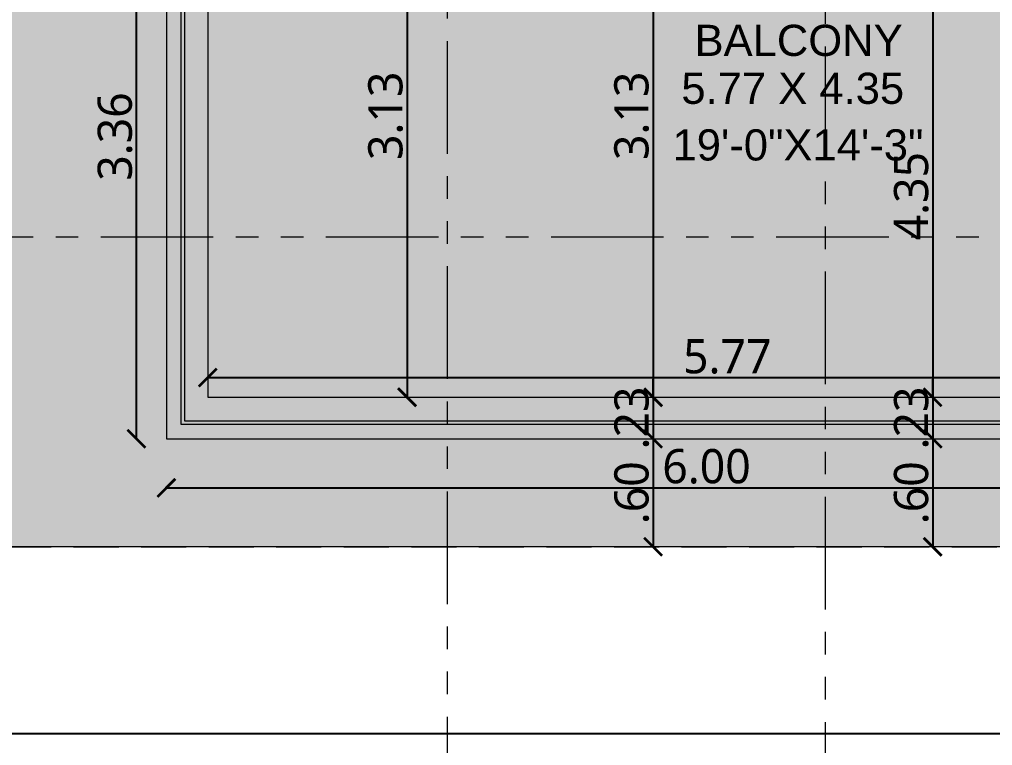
# Model space of a CAD drawing. Extents: x 2450 to 2649, y -7 to 131.
# Drawn here: x 2457.66 to 2463.06, y 81.57 to 85.6 of the extents above; entities that cross this region are included whole.
import ezdxf

# ---------------------------------------------------------------- set-up
doc = ezdxf.new("R2010")
doc.units = 0
doc.header["$MEASUREMENT"] = 0
doc.header["$PDMODE"] = 34
doc.linetypes.add('HIDDEN', pattern=[0.375, 0.25, -0.125])
doc.linetypes.add('PHANTOM2', pattern=[1.25, 0.625, -0.125, 0.125, -0.125, 0.125, -0.125])
for name, color, linetype, lineweight, true_color in [('DIM_1', 7, 'Continuous', 13, 0x000000), ('HEATCH BEAM BOTTOM', 7, 'Continuous', 13, 0x92bdc9), ('R.C.C PROJATION', 7, 'HIDDEN', 13, 0xa32900), ('RAILING', 7, 'Continuous', 5, 0x994d00)]:
    doc.layers.add(name, color=color, linetype=linetype, lineweight=lineweight, true_color=true_color)
for name, color, linetype, lineweight in [('DROP', 35, 'Continuous', 13), ('SECTION LINE', 3, 'PHANTOM2', 5), ('TEXT-1', 7, 'Continuous', 9)]:
    doc.layers.add(name, color=color, linetype=linetype, lineweight=lineweight)
doc.styles.add('ARIAL', font='arial.ttf')
doc.styles.get("Standard").update_dxf_attribs({"font": 'malgunsl.ttf'})
doc.dimstyles.new('R07', dxfattribs={"dimtxt": 0.19, "dimasz": 0.1, "dimexe": 0.18, "dimexo": 0.0625, "dimgap": 0.02, "dimtad": 1, "dimzin": 4, "dimdsep": 46, "dimtxsty": 'Standard', "dimblk": 'ARCHTICK', "dimcen": 0, "dimse1": 1, "dimse2": 1, "dimclrd": 256, "dimclre": 48, "dimclrt": 256, "dimadec": 0, "dimazin": 0, "dimtm": 1e-09, "dimtfac": 1, "dimtix": 1, "dimtmove": 1, "dimatfit": 3, "dimfxl": 0.18, "dimtolj": 1, "dimtzin": 0, "dimlwe": 15, "dimarcsym": 0})

# ---------------------------------------------------------------- blocks, each defined once
blk = doc.blocks.new('_ArchTick')
at = {"color": 0, "linetype": 'ByBlock', "const_width": 0.15}
blk.add_lwpolyline([(-0.5, -0.5), (0.5, 0.5)], dxfattribs=at)
blk = doc.blocks.new('*D3679')
at = {"layer": 'DEFPOINTS', "color": 0, "transparency": 16777216}
for p in [(2460.5928, 86.6274), (2459.8087, 83.5024), (2460.5928, 83.5024)]:
    blk.add_point(p, dxfattribs=at)
at = {"layer": 'DIM_1', "lineweight": -2, "transparency": 16777216}
blk.add_line((2459.8087, 86.6274), (2459.8087, 83.5024), dxfattribs=at)
at = {"layer": 'DIM_1', "lineweight": -2, "transparency": 16777216, "xscale": 0.1, "yscale": 0.1, "zscale": 0.1}
for p, rotation in [((2459.8087, 86.6274), 90), ((2459.8087, 83.5024), 270)]:
    blk.add_blockref('_ArchTick', p, dxfattribs=dict(at, rotation=rotation))
at = {"layer": 'DIM_1', "transparency": 16777216, "insert": (2459.6899, 85.0649), "char_height": 0.19, "attachment_point": 5, "rotation": 90}
blk.add_mtext('\\A1;3.13', dxfattribs=at)
blk = doc.blocks.new('*D3680')
at = {"layer": 'DEFPOINTS', "color": 0, "transparency": 16777216}
for p in [(2464.4701, 83.9724), (2464.4701, 83.6119), (2458.7028, 83.5024)]:
    blk.add_point(p, dxfattribs=at)
at = {"layer": 'DIM_1', "lineweight": -2, "transparency": 16777216}
blk.add_line((2458.7028, 83.6119), (2464.4701, 83.6119), dxfattribs=at)
at = {"layer": 'DIM_1', "lineweight": -2, "transparency": 16777216, "xscale": 0.1, "yscale": 0.1, "zscale": 0.1, "rotation": 180}
blk.add_blockref('_ArchTick', (2458.7028, 83.6119), dxfattribs=at)
at = {"layer": 'DIM_1', "lineweight": -2, "transparency": 16777216, "xscale": 0.1, "yscale": 0.1, "zscale": 0.1}
blk.add_blockref('_ArchTick', (2464.4701, 83.6119), dxfattribs=at)
at = {"layer": 'DIM_1', "transparency": 16777216, "insert": (2461.5865, 83.7285), "char_height": 0.19, "attachment_point": 5}
blk.add_mtext('\\A1;5.77', dxfattribs=at)
blk = doc.blocks.new('*D3291')
at = {"layer": 'DEFPOINTS', "color": 0, "transparency": 16777216}
for p in [(2460.8228, 87.8524), (2460.8228, 83.5024), (2462.7271, 83.5024)]:
    blk.add_point(p, dxfattribs=at)
at = {"layer": 'DIM_1', "lineweight": -2, "transparency": 16777216}
blk.add_line((2462.7271, 87.8524), (2462.7271, 83.5024), dxfattribs=at)
at = {"layer": 'DIM_1', "lineweight": -2, "transparency": 16777216, "xscale": 0.1, "yscale": 0.1, "zscale": 0.1}
for p, rotation in [((2462.7271, 87.8524), 90), ((2462.7271, 83.5024), 270)]:
    blk.add_blockref('_ArchTick', p, dxfattribs=dict(at, rotation=rotation))
at = {"layer": 'DIM_1', "transparency": 16777216, "insert": (2462.6088, 84.619), "char_height": 0.19, "attachment_point": 5, "rotation": 90}
blk.add_mtext('\\A1;4.35', dxfattribs=at)
blk = doc.blocks.new('*D3292')
at = {"layer": 'DEFPOINTS', "color": 0, "transparency": 16777216}
for p in [(2460.8228, 83.5024), (2460.8228, 83.2724), (2462.7271, 83.2724)]:
    blk.add_point(p, dxfattribs=at)
at = {"layer": 'DIM_1', "lineweight": -2, "transparency": 16777216}
for p, q in [((2462.7271, 83.5024), (2462.7271, 83.6024)), ((2462.7271, 83.5024), (2462.7271, 83.2724)), ((2462.7271, 83.2724), (2462.7271, 83.1724))]:
    blk.add_line(p, q, dxfattribs=at)
at = {"layer": 'DIM_1', "lineweight": -2, "transparency": 16777216, "xscale": 0.1, "yscale": 0.1, "zscale": 0.1}
for p, rotation in [((2462.7271, 83.5024), 270), ((2462.7271, 83.2724), 90)]:
    blk.add_blockref('_ArchTick', p, dxfattribs=dict(at, rotation=rotation))
at = {"layer": 'DIM_1', "transparency": 16777216, "insert": (2462.6088, 83.3874), "char_height": 0.19, "attachment_point": 5, "rotation": 90}
blk.add_mtext('\\A1;.23', dxfattribs=at)
blk = doc.blocks.new('*D3304')
at = {"layer": 'DEFPOINTS', "color": 0, "transparency": 16777216}
for p in [(2460.8228, 86.6274), (2460.8228, 83.5024), (2461.1747, 83.5024)]:
    blk.add_point(p, dxfattribs=at)
at = {"layer": 'DIM_1', "lineweight": -2, "transparency": 16777216}
blk.add_line((2461.1747, 86.6274), (2461.1747, 83.5024), dxfattribs=at)
at = {"layer": 'DIM_1', "lineweight": -2, "transparency": 16777216, "xscale": 0.1, "yscale": 0.1, "zscale": 0.1}
for p, rotation in [((2461.1747, 86.6274), 90), ((2461.1747, 83.5024), 270)]:
    blk.add_blockref('_ArchTick', p, dxfattribs=dict(at, rotation=rotation))
at = {"layer": 'DIM_1', "transparency": 16777216, "insert": (2461.0559, 85.0649), "char_height": 0.19, "attachment_point": 5, "rotation": 90}
blk.add_mtext('\\A1;3.13', dxfattribs=at)
blk = doc.blocks.new('*D3305')
at = {"layer": 'DEFPOINTS', "color": 0, "transparency": 16777216}
for p in [(2460.8228, 83.5024), (2460.8228, 83.2724), (2461.1747, 83.2724)]:
    blk.add_point(p, dxfattribs=at)
at = {"layer": 'DIM_1', "lineweight": -2, "transparency": 16777216}
for p, q in [((2461.1747, 83.5024), (2461.1747, 83.6024)), ((2461.1747, 83.5024), (2461.1747, 83.2724)), ((2461.1747, 83.2724), (2461.1747, 83.1724))]:
    blk.add_line(p, q, dxfattribs=at)
at = {"layer": 'DIM_1', "lineweight": -2, "transparency": 16777216, "xscale": 0.1, "yscale": 0.1, "zscale": 0.1}
for p, rotation in [((2461.1747, 83.5024), 270), ((2461.1747, 83.2724), 90)]:
    blk.add_blockref('_ArchTick', p, dxfattribs=dict(at, rotation=rotation))
at = {"layer": 'DIM_1', "transparency": 16777216, "insert": (2461.0564, 83.3874), "char_height": 0.19, "attachment_point": 5, "rotation": 90}
blk.add_mtext('\\A1;.23', dxfattribs=at)
blk = doc.blocks.new('*D3836')
at = {"layer": 'DEFPOINTS', "color": 0, "transparency": 16777216}
for p in [(2454.5828, 86.8899), (2473.6501, 86.8899), (2473.6501, 81.6365)]:
    blk.add_point(p, dxfattribs=at)
at = {"layer": 'DIM_1', "lineweight": -2, "transparency": 16777216}
blk.add_line((2454.5828, 81.6365), (2473.6501, 81.6365), dxfattribs=at)
at = {"layer": 'DIM_1', "lineweight": -2, "transparency": 16777216, "xscale": 0.1, "yscale": 0.1, "zscale": 0.1, "rotation": 180}
blk.add_blockref('_ArchTick', (2454.5828, 81.6365), dxfattribs=at)
at = {"layer": 'DIM_1', "lineweight": -2, "transparency": 16777216, "xscale": 0.1, "yscale": 0.1, "zscale": 0.1}
blk.add_blockref('_ArchTick', (2473.6501, 81.6365), dxfattribs=at)
at = {"layer": 'DIM_1', "transparency": 16777216, "insert": (2464.1165, 81.7553), "char_height": 0.19, "attachment_point": 5}
blk.add_mtext('\\A1;19.07', dxfattribs=at)
blk = doc.blocks.new('*D4130')
at = {"layer": 'DEFPOINTS', "color": 0, "transparency": 16777216}
for p in [(2461.4715, 83.2724), (2461.1747, 82.6724), (2461.4715, 82.6724)]:
    blk.add_point(p, dxfattribs=at)
at = {"layer": 'DIM_1', "lineweight": -2, "transparency": 16777216}
blk.add_line((2461.1747, 83.2724), (2461.1747, 82.6724), dxfattribs=at)
at = {"layer": 'DIM_1', "lineweight": -2, "transparency": 16777216, "xscale": 0.1, "yscale": 0.1, "zscale": 0.1}
for p, rotation in [((2461.1747, 83.2724), 90), ((2461.1747, 82.6724), 270)]:
    blk.add_blockref('_ArchTick', p, dxfattribs=dict(at, rotation=rotation))
at = {"layer": 'DIM_1', "transparency": 16777216, "insert": (2461.0564, 82.9724), "char_height": 0.19, "attachment_point": 5, "rotation": 90}
blk.add_mtext('\\A1;.60', dxfattribs=at)
blk = doc.blocks.new('*D4131')
at = {"layer": 'DEFPOINTS', "color": 0, "transparency": 16777216}
for p in [(2463.0239, 83.2724), (2462.7271, 82.6724), (2463.0239, 82.6724)]:
    blk.add_point(p, dxfattribs=at)
at = {"layer": 'DIM_1', "lineweight": -2, "transparency": 16777216}
blk.add_line((2462.7271, 83.2724), (2462.7271, 82.6724), dxfattribs=at)
at = {"layer": 'DIM_1', "lineweight": -2, "transparency": 16777216, "xscale": 0.1, "yscale": 0.1, "zscale": 0.1}
for p, rotation in [((2462.7271, 83.2724), 90), ((2462.7271, 82.6724), 270)]:
    blk.add_blockref('_ArchTick', p, dxfattribs=dict(at, rotation=rotation))
at = {"layer": 'DIM_1', "transparency": 16777216, "insert": (2462.6088, 82.9724), "char_height": 0.19, "attachment_point": 5, "rotation": 90}
blk.add_mtext('\\A1;.60', dxfattribs=at)
blk = doc.blocks.new('*D4139')
at = {"layer": 'DEFPOINTS', "color": 0, "transparency": 16777216}
for p in [(2458.3062, 86.6274), (2458.4728, 86.6274), (2458.4728, 83.2724)]:
    blk.add_point(p, dxfattribs=at)
at = {"layer": 'DIM_1', "lineweight": -2, "transparency": 16777216}
blk.add_line((2458.3062, 83.2724), (2458.3062, 86.6274), dxfattribs=at)
at = {"layer": 'DIM_1', "lineweight": -2, "transparency": 16777216, "xscale": 0.1, "yscale": 0.1, "zscale": 0.1}
for p, rotation in [((2458.3062, 86.6274), 90), ((2458.3062, 83.2724), 270)]:
    blk.add_blockref('_ArchTick', p, dxfattribs=dict(at, rotation=rotation))
at = {"layer": 'DIM_1', "transparency": 16777216, "insert": (2458.1879, 84.9499), "char_height": 0.19, "attachment_point": 5, "rotation": 90}
blk.add_mtext('\\A1;3.36', dxfattribs=at)
blk = doc.blocks.new('*D4140')
at = {"layer": 'DEFPOINTS', "color": 0, "transparency": 16777216}
for p in [(2458.4728, 83.2724), (2464.4701, 83.2724), (2464.4701, 82.9998)]:
    blk.add_point(p, dxfattribs=at)
at = {"layer": 'DIM_1', "lineweight": -2, "transparency": 16777216}
blk.add_line((2458.4728, 82.9998), (2464.4701, 82.9998), dxfattribs=at)
at = {"layer": 'DIM_1', "lineweight": -2, "transparency": 16777216, "xscale": 0.1, "yscale": 0.1, "zscale": 0.1, "rotation": 180}
blk.add_blockref('_ArchTick', (2458.4728, 82.9998), dxfattribs=at)
at = {"layer": 'DIM_1', "lineweight": -2, "transparency": 16777216, "xscale": 0.1, "yscale": 0.1, "zscale": 0.1}
blk.add_blockref('_ArchTick', (2464.4701, 82.9998), dxfattribs=at)
at = {"layer": 'DIM_1', "transparency": 16777216, "insert": (2461.4715, 83.1181), "char_height": 0.19, "attachment_point": 5}
blk.add_mtext('\\A1;6.00', dxfattribs=at)

msp = doc.modelspace()

# ---------------------------------------------------------------- hatches: boundary and pattern name
at = {"layer": 'HEATCH BEAM BOTTOM', "ltscale": 10}
h = msp.add_hatch(dxfattribs=at)
h.set_pattern_fill('ANSI33', color=256, scale=0.6)
h.set_pattern_definition([(45, (522.8451, 170.54396), (-0.106066017, 0.106066017), []), (45, (522.95117, 170.54396), (-0.106066017, 0.106066017), [0.075, -0.0375])])
h.paths.add_polyline_path([(2473.0501, 87.4824), (2473.6501, 87.4824), (2473.6501, 82.6724), (2454.5828, 82.6724), (2454.5828, 91.3374), (2455.4128, 91.3374), (2455.4128, 86.8574), (2460.5928, 86.8574), (2460.5928, 88.0824), (2464.4701, 88.0824), (2464.7001, 88.0824), (2464.7001, 83.502), (2472.8224, 83.502), (2472.8201, 87.2524), (2472.8201, 87.4824)])

# ---------------------------------------------------------------- linework, layer by layer
at = {"layer": 'DROP'}
for p, q in [((2458.4728, 86.6274), (2458.4728, 83.2724)), ((2458.7028, 86.6274), (2458.7028, 83.5024)), ((2458.7028, 83.5024), (2464.4701, 83.5024)), ((2458.4728, 83.2724), (2464.4701, 83.2724))]:
    msp.add_line(p, q, dxfattribs=at)
at = {"layer": 'HEATCH BEAM BOTTOM', "ltscale": 10}
msp.add_lwpolyline([(2473.0501, 87.4824), (2473.0501, 87.4824), (2473.6501, 87.4824), (2473.6501, 82.6724), (2454.5828, 82.6724), (2454.5828, 91.3374), (2455.4128, 91.3374), (2455.4128, 86.8574), (2460.5928, 86.8574), (2460.5928, 88.0824), (2464.4701, 88.0824), (2464.7001, 88.0824), (2464.7001, 83.502), (2472.8224, 83.502), (2472.8201, 87.2524), (2472.8201, 87.4824), (2473.0501, 87.4824)], dxfattribs=at)
at = {"layer": 'R.C.C PROJATION'}
msp.add_line((2454.5828, 82.6724), (2473.6501, 82.6724), dxfattribs=at)
at = {"layer": 'RAILING', "color": 4}
for p, q in [((2458.5528, 86.6274), (2458.5528, 83.3524)), ((2458.5728, 86.6274), (2458.5728, 83.3724)), ((2458.5728, 83.3724), (2464.4701, 83.3724)), ((2458.5528, 83.3524), (2464.4701, 83.3524))]:
    msp.add_line(p, q, dxfattribs=at)
at = {"layer": 'SECTION LINE'}
for points in [[(2460.8569, 102.9794), (2460.0323, 102.9794), (2460.0323, 78.5648), (2460.7491, 78.5648)], [(2461.3778, 102.9498), (2462.13, 102.9498), (2462.13, 78.5668), (2461.637, 78.5668)], [(2477.4831, 85.5745), (2477.4831, 84.3913), (2450.8739, 84.3913), (2450.8739, 85.2636)]]:
    msp.add_lwpolyline(points, dxfattribs=at)

# ---------------------------------------------------------------- texts
at = {"layer": 'TEXT-1', "color": 18, "ltscale": 10, "true_color": 0x000000, "char_height": 0.173107, "width": 1.968194, "attachment_point": 1, "style": 'ARIAL'}
for s, insert in [('\\A1;BALCONY', (2461.4049, 85.5702)), ('\\A1;5.77 X 4.35', (2461.3316, 85.3042))]:
    msp.add_mtext(s, dxfattribs=dict(at, insert=insert))
at = {"layer": 'TEXT-1', "color": 146, "ltscale": 10, "true_color": 0x105689, "insert": (2461.2826, 84.9899), "char_height": 0.173107, "width": 1.968194, "attachment_point": 1, "style": 'ARIAL'}
msp.add_mtext('\\A1;19\'-0"X14\'-3"', dxfattribs=at)

# ---------------------------------------------------------------- dimensions: what is measured, and where the dimension line sits
at = {"layer": 'DIM_1'}
dim = msp.add_linear_dim(base=(2462.7271, 83.5024), p1=(2460.8228, 87.8524), p2=(2460.8228, 83.5024), angle=90, dimstyle='R07', override={"dimpost": '\\X'}, dxfattribs=at)
dim.commit()
dim.dimension.update_dxf_attribs({"geometry": '*D3291', "text_midpoint": (2462.7271, 84.619), "dimtype": 160})
for base, p1, p2, picture, middle in [((2473.6501, 81.6365), (2454.5828, 86.8899), (2473.6501, 86.8899), '*D3836', (2464.1165, 81.7553)), ((2464.4701, 83.6119), (2458.7028, 83.5024), (2464.4701, 83.9724), '*D3680', (2461.5865, 83.7285)), ((2464.4701, 82.9998), (2458.4728, 83.2724), (2464.4701, 83.2724), '*D4140', (2461.4715, 83.1181))]:
    dim = msp.add_linear_dim(base=base, p1=p1, p2=p2, dimstyle='R07', override={"dimpost": '\\X'}, dxfattribs=at)
    dim.commit()
    dim.dimension.update_dxf_attribs({"geometry": picture, "text_midpoint": middle})
for base, p1, p2, picture, middle in [((2458.3062211464, 86.6274393997), (2458.4728431105, 83.2724393997), (2458.4728431105, 86.6274393997), '*D4139', (2458.1879274687, 84.9499393997)), ((2459.8087422453, 83.5024393997), (2460.5928431105, 86.6274393997), (2460.5928431105, 83.5024393997), '*D3679', (2459.6899319122, 85.0649393997)), ((2461.1746670906, 83.5024393997), (2460.8228431105, 86.6274393997), (2460.8228431105, 83.5024393997), '*D3304', (2461.0558567575, 85.0649393997)), ((2462.7271, 83.2724), (2460.8228, 83.5024), (2460.8228, 83.2724), '*D3292', (2462.6088, 83.3874)), ((2461.1747, 83.2724), (2460.8228, 83.5024), (2460.8228, 83.2724), '*D3305', (2461.0564, 83.3874)), ((2461.1747, 82.6724), (2461.4715, 83.2724), (2461.4715, 82.6724), '*D4130', (2461.0564, 82.9724)), ((2462.7271, 82.6724), (2463.0239, 83.2724), (2463.0239, 82.6724), '*D4131', (2462.6088, 82.9724))]:
    dim = msp.add_linear_dim(base=base, p1=p1, p2=p2, angle=90, dimstyle='R07', override={"dimpost": '\\X'}, dxfattribs=at)
    dim.commit()
    dim.dimension.update_dxf_attribs({"geometry": picture, "text_midpoint": middle})

doc.saveas('drawing.dxf')
